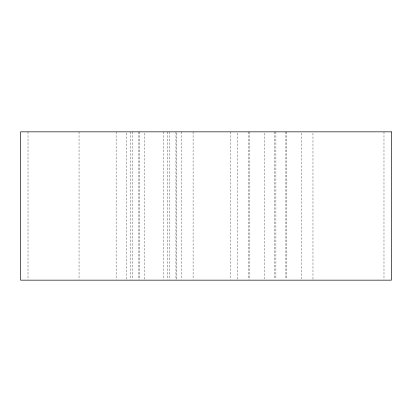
<?xml version="1.0" encoding="UTF-8"?>
<svg xmlns="http://www.w3.org/2000/svg" width="412" height="412" viewBox="0 0 412 412"><rect width="100%" height="100%" fill="white"/><g stroke="black" fill="none" stroke-linecap="round" stroke-linejoin="round"><path stroke-width="0.31" stroke-dasharray="2.06 1.54" d="M383.984 131.84L383.984 279.516M312.971 133.122L312.971 279.516M301.29 133.122L301.29 278.878M286.623 131.84L286.623 278.878M285.897 131.84L285.897 278.878M275.891 131.84L275.891 278.878M274.449 131.84L274.449 278.878M264.21 133.122L264.21 278.878M249.543 131.84L249.543 279.516M248.817 131.84L248.817 279.516M237.369 133.122L237.369 279.516M230.174 131.84L230.174 279.516M193.094 131.84L193.094 279.516M181.512 131.84L181.512 279.516M176.367 133.122L176.367 279.516M175.955 131.84L175.955 279.516M169.311 131.84L169.311 279.516M167.684 131.84L167.684 279.516M163.755 131.84L163.755 279.516M144.432 133.122L144.432 279.516M139.287 131.84L139.287 279.516M138.875 131.84L138.875 279.516M132.231 131.84L132.231 279.516M130.604 131.84L130.604 279.516M126.675 133.122L126.675 279.516M116.127 131.84L116.127 279.516M79.047 131.84L79.047 279.516M28.016 131.84L28.016 279.516"/><path stroke-width="0.62" d="M391.4 131.84L20.6 131.84L20.6 280.16L391.4 280.16L391.4 131.84"/></g></svg>
